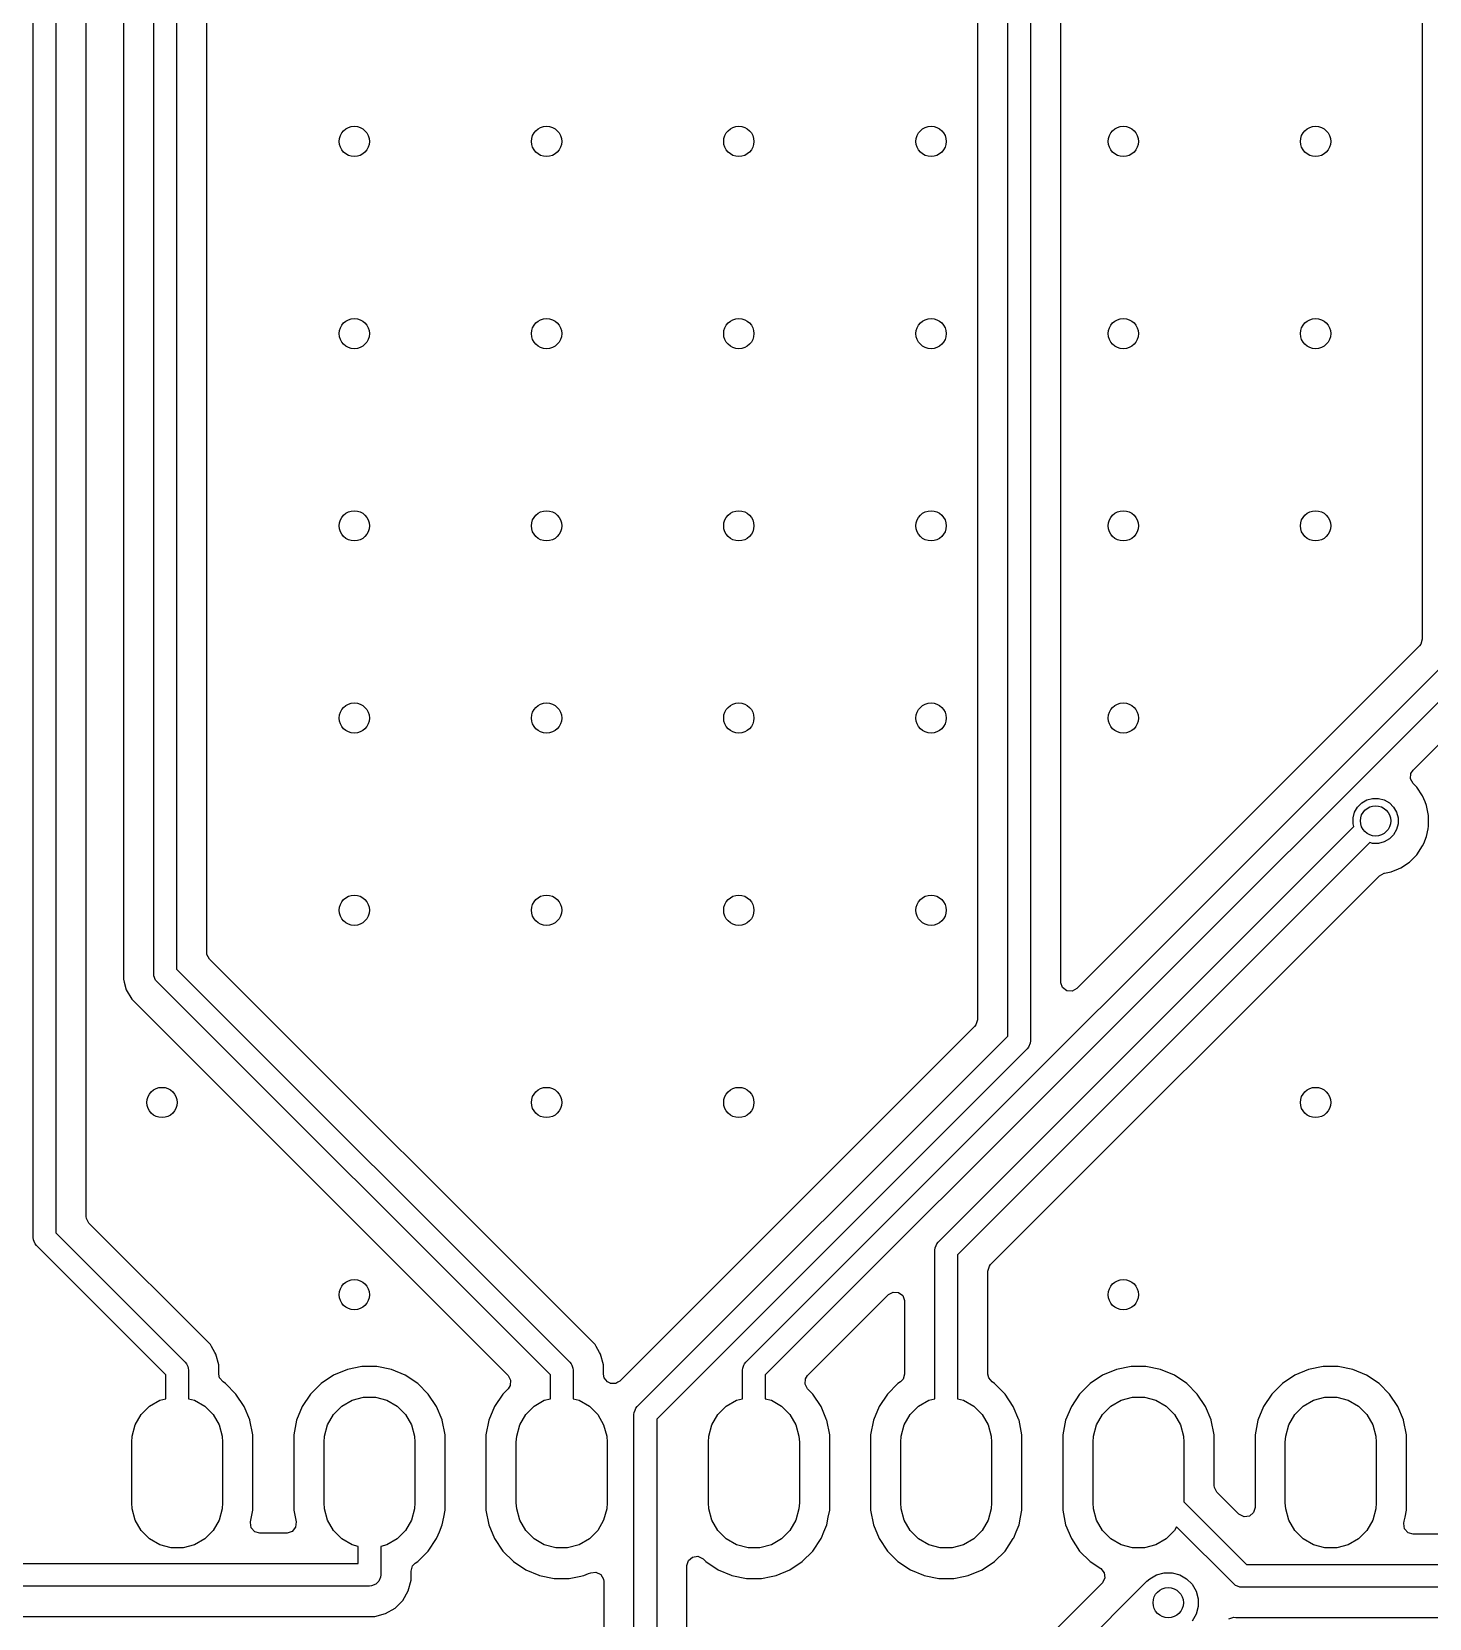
# Model space of a CAD drawing. Extents: x 2.6 to 14.2, y -9.4 to -3.8.
# Drawn here: x 3.315 to 4.042, y -8.399 to -7.573 of the extents above; entities that cross this region are included whole.
import ezdxf

# ---------------------------------------------------------------- set-up
doc = ezdxf.new("R2010")
doc.units = 0
doc.header["$MEASUREMENT"] = 0
doc.layers.add('BLACK', color=7, linetype='CONTINUOUS')

msp = doc.modelspace()

# ---------------------------------------------------------------- linework, layer by layer
at = {"layer": 'BLACK', "linetype": 'CONTINUOUS'}
for p, q in [((3.3162, -8.20085), (3.3162, -6.98)), ((3.32802, -6.98), (3.32802, -8.1984)), ((3.34378, -8.18985), (3.34378, -6.9976)), ((3.3789, -8.06355), (3.3789, -6.99472)), ((3.39071, -6.99472), (3.39071, -8.0611)), ((3.36313, -7.00967), (3.36313, -8.0664)), ((4.03872, -7.01562), (4.03872, -7.88956)), ((3.82308, -8.09609), (3.82308, -7.27744)), ((3.83489, -7.275), (3.83489, -8.09853)), ((3.85066, -8.06786), (3.85066, -7.31329)), ((3.80731, -7.37008), (3.80731, -8.08753)), ((3.40648, -8.05255), (3.40648, -7.53795)), ((4.03872, -7.88956), (4.03795, -7.89219)), ((3.68693, -8.26567), (4.05449, -7.89811)), ((4.03729, -7.89301), (3.85899, -8.07131)), ((4.03795, -7.89219), (4.03729, -7.89301)), ((4.06457, -7.90473), (3.69701, -8.27229)), ((4.03395, -7.95765), (4.0611, -7.9305)), ((4.03263, -7.96214), (4.03283, -7.9594)), ((4.03395, -7.96456), (4.03263, -7.96214)), ((4.03283, -7.9594), (4.03395, -7.95765)), ((4.03585, -7.96646), (4.03395, -7.96456)), ((4.00724, -7.97467), (4.00991, -7.97313)), ((4.00991, -7.97313), (4.01289, -7.97233)), ((4.01289, -7.97233), (4.01597, -7.97233)), ((4.01597, -7.97233), (4.01895, -7.97313)), ((4.01895, -7.97313), (4.02162, -7.97467)), ((4.03887, -7.97098), (4.03585, -7.96646)), ((4.03585, -7.96646), (4.03585, -7.96646)), ((4.0402, -7.97418), (4.03887, -7.97098)), ((4.03887, -7.97098), (4.03887, -7.97098)), ((4.00272, -7.9825), (4.00352, -7.97952)), ((4.00352, -7.97952), (4.00506, -7.97685)), ((4.00506, -7.97685), (4.00724, -7.97467)), ((4.02162, -7.97467), (4.0238, -7.97685)), ((4.0238, -7.97685), (4.02535, -7.97952)), ((4.02535, -7.97952), (4.02614, -7.9825)), ((4.04095, -7.97599), (4.0402, -7.97418)), ((4.04095, -7.976), (4.04095, -7.97599)), ((4.04201, -7.98132), (4.04095, -7.976)), ((4.04095, -7.976), (4.04095, -7.976)), ((4.04201, -7.98676), (4.04201, -7.98132)), ((3.78693, -8.20319), (4.00311, -7.98701)), ((4.00272, -7.98558), (4.00272, -7.9825)), ((4.00311, -7.98701), (4.00272, -7.98558)), ((4.02535, -7.98856), (4.0238, -7.99123)), ((4.02614, -7.98558), (4.02535, -7.98856)), ((4.02614, -7.9825), (4.02614, -7.98558)), ((4.04095, -7.99208), (4.04173, -7.98815)), ((4.04173, -7.98815), (4.04201, -7.98676)), ((4.01146, -7.99537), (3.79701, -8.20981)), ((4.01289, -7.99575), (4.01146, -7.99537)), ((4.01597, -7.99575), (4.01289, -7.99575)), ((4.01895, -7.99495), (4.01597, -7.99575)), ((4.02162, -7.99341), (4.01895, -7.99495)), ((4.0238, -7.99123), (4.02162, -7.99341)), ((4.03585, -8.00162), (4.03887, -7.9971)), ((4.03887, -7.9971), (4.03889, -7.99705)), ((4.03889, -7.99705), (4.03944, -7.99574)), ((4.03944, -7.99574), (4.04095, -7.99208)), ((4.0275, -8.00848), (4.03201, -8.00546)), ((4.03201, -8.00546), (4.03585, -8.00162)), ((3.81421, -8.21491), (4.01655, -8.01258)), ((4.01655, -8.01258), (4.01896, -8.01126)), ((4.01896, -8.01126), (4.01904, -8.01124)), ((4.01904, -8.01124), (4.02248, -8.01056)), ((4.02248, -8.01056), (4.02642, -8.00893)), ((4.02642, -8.00893), (4.0275, -8.00848)), ((4.0275, -8.00848), (4.0275, -8.00848)), ((4.0275, -8.00848), (4.0275, -8.00848)), ((3.40659, -8.05359), (3.40648, -8.05255)), ((3.40791, -8.056), (3.40659, -8.05359)), ((3.37902, -8.0647), (3.3789, -8.06355)), ((3.39071, -8.0611), (3.59528, -8.26567)), ((3.60845, -8.25654), (3.40791, -8.056)), ((3.36313, -8.0664), (3.36355, -8.06795)), ((3.36355, -8.06795), (3.36461, -8.07191)), ((3.36461, -8.07191), (3.36461, -8.07191)), ((3.36461, -8.07191), (3.36746, -8.07685)), ((3.3799, -8.06683), (3.37902, -8.0647)), ((3.38063, -8.06772), (3.3799, -8.06683)), ((3.5852, -8.27229), (3.38063, -8.06772)), ((3.85067, -8.06821), (3.85066, -8.06786)), ((3.85163, -8.07078), (3.85067, -8.06821)), ((3.85383, -8.07243), (3.85163, -8.07078)), ((3.85658, -8.07263), (3.85383, -8.07243)), ((3.85899, -8.07131), (3.85658, -8.07263)), ((3.36746, -8.07685), (3.36746, -8.07685)), ((3.36746, -8.07685), (3.56321, -8.2726)), ((3.80731, -8.08753), (3.80654, -8.09017)), ((3.80588, -8.09098), (3.6214, -8.27546)), ((3.63043, -8.28873), (3.82308, -8.09609)), ((3.80654, -8.09017), (3.80588, -8.09098)), ((3.83316, -8.10271), (3.64052, -8.29535)), ((3.83389, -8.10181), (3.83316, -8.10271)), ((3.83478, -8.09968), (3.83389, -8.10181)), ((3.83489, -8.09853), (3.83478, -8.09968)), ((3.3439, -8.19089), (3.34378, -8.18985)), ((3.34521, -8.1933), (3.3439, -8.19089)), ((3.40845, -8.25654), (3.34521, -8.1933)), ((3.31632, -8.202), (3.3162, -8.20085)), ((3.31667, -8.20285), (3.31632, -8.202)), ((3.3172, -8.20413), (3.31667, -8.20285)), ((3.31793, -8.20503), (3.3172, -8.20413)), ((3.32802, -8.1984), (3.39528, -8.26567)), ((3.78581, -8.20503), (3.7862, -8.20409)), ((3.7862, -8.20409), (3.78693, -8.20319)), ((3.3852, -8.27229), (3.31793, -8.20503)), ((3.7852, -8.20737), (3.78531, -8.20621)), ((3.7852, -8.28465), (3.7852, -8.20737)), ((3.78531, -8.20621), (3.78581, -8.20503)), ((3.79701, -8.20981), (3.79701, -8.28465)), ((3.81278, -8.21837), (3.81355, -8.21573)), ((3.81278, -8.27181), (3.81278, -8.21837)), ((3.81355, -8.21573), (3.81421, -8.21491)), ((3.7611, -8.2305), (3.76351, -8.22919)), ((3.76351, -8.22919), (3.76626, -8.22938)), ((3.74223, -8.24938), (3.7611, -8.2305)), ((3.76626, -8.22938), (3.76846, -8.23103)), ((3.76846, -8.23103), (3.76942, -8.23361)), ((3.76942, -8.23361), (3.76943, -8.23396)), ((3.76943, -8.23396), (3.76943, -8.27181)), ((3.719, -8.2726), (3.74223, -8.24938)), ((3.40901, -8.25751), (3.40845, -8.25654)), ((3.40845, -8.25654), (3.40845, -8.25654)), ((3.41078, -8.26058), (3.40901, -8.25751)), ((3.4113, -8.26148), (3.41078, -8.26058)), ((3.41278, -8.26699), (3.4113, -8.26148)), ((3.60901, -8.25751), (3.60845, -8.25654)), ((3.60845, -8.25654), (3.60845, -8.25654)), ((3.61078, -8.26058), (3.60901, -8.25751)), ((3.6113, -8.26148), (3.61078, -8.26058)), ((3.61278, -8.26699), (3.6113, -8.26148)), ((3.39528, -8.26567), (3.39602, -8.26657)), ((3.39602, -8.26657), (3.39658, -8.26793)), ((3.39658, -8.26793), (3.3969, -8.26869)), ((3.3969, -8.26869), (3.39701, -8.26985)), ((3.39701, -8.26985), (3.39701, -8.28465)), ((3.41278, -8.27181), (3.41278, -8.26699)), ((3.41278, -8.26699), (3.41278, -8.26699)), ((3.47962, -8.26944), (3.47245, -8.27241)), ((3.48723, -8.26793), (3.47962, -8.26944)), ((3.47962, -8.26944), (3.47962, -8.26944)), ((3.49499, -8.26793), (3.48723, -8.26793)), ((3.48723, -8.26793), (3.48723, -8.26793)), ((3.5026, -8.26944), (3.49499, -8.26793)), ((3.49499, -8.26793), (3.49499, -8.26793)), ((3.50976, -8.27241), (3.5026, -8.26944)), ((3.5026, -8.26944), (3.5026, -8.26944)), ((3.59528, -8.26567), (3.59602, -8.26657)), ((3.59602, -8.26657), (3.59632, -8.26729)), ((3.59632, -8.26729), (3.5969, -8.26869)), ((3.5969, -8.26869), (3.59701, -8.26985)), ((3.59701, -8.26985), (3.59701, -8.28465)), ((3.61278, -8.27181), (3.61278, -8.26699)), ((3.61278, -8.26699), (3.61278, -8.26699)), ((3.6852, -8.26985), (3.68531, -8.26869)), ((3.6852, -8.28465), (3.6852, -8.26985)), ((3.68531, -8.26869), (3.68589, -8.26729)), ((3.68589, -8.26729), (3.6862, -8.26657)), ((3.6862, -8.26657), (3.68693, -8.26567)), ((3.87962, -8.26944), (3.87245, -8.27241)), ((3.88723, -8.26793), (3.87962, -8.26944)), ((3.87962, -8.26944), (3.87962, -8.26944)), ((3.89499, -8.26793), (3.88723, -8.26793)), ((3.88723, -8.26793), (3.88723, -8.26793)), ((3.9026, -8.26944), (3.89499, -8.26793)), ((3.89499, -8.26793), (3.89499, -8.26793)), ((3.90976, -8.27241), (3.9026, -8.26944)), ((3.9026, -8.26944), (3.9026, -8.26944)), ((3.97962, -8.26944), (3.97245, -8.27241)), ((3.98723, -8.26793), (3.97962, -8.26944)), ((3.97962, -8.26944), (3.97962, -8.26944)), ((3.99499, -8.26793), (3.98723, -8.26793)), ((3.98723, -8.26793), (3.98723, -8.26793)), ((4.0026, -8.26944), (3.99499, -8.26793)), ((3.99499, -8.26793), (3.99499, -8.26793)), ((4.00976, -8.27241), (4.0026, -8.26944)), ((4.0026, -8.26944), (4.0026, -8.26944)), ((3.3852, -8.28465), (3.3852, -8.27229)), ((3.41319, -8.27376), (3.41278, -8.27181)), ((3.41495, -8.27587), (3.41319, -8.27376)), ((3.41622, -8.27672), (3.41495, -8.27587)), ((3.4217, -8.28221), (3.41622, -8.27672)), ((3.41622, -8.27672), (3.41622, -8.27672)), ((3.466, -8.27672), (3.46051, -8.28221)), ((3.47245, -8.27241), (3.466, -8.27672)), ((3.466, -8.27672), (3.466, -8.27672)), ((3.47245, -8.27241), (3.47245, -8.27241)), ((3.51622, -8.27672), (3.50976, -8.27241)), ((3.50976, -8.27241), (3.50976, -8.27241)), ((3.5217, -8.28221), (3.51622, -8.27672)), ((3.51622, -8.27672), (3.51622, -8.27672)), ((3.56321, -8.2726), (3.56453, -8.27502)), ((3.56433, -8.27776), (3.56321, -8.27951)), ((3.56453, -8.27502), (3.56433, -8.27776)), ((3.5852, -8.28465), (3.5852, -8.27229)), ((3.61319, -8.27376), (3.61278, -8.27181)), ((3.61495, -8.27587), (3.61319, -8.27376)), ((3.61524, -8.27607), (3.61495, -8.27587)), ((3.61625, -8.27658), (3.61524, -8.27607)), ((3.61633, -8.27659), (3.61625, -8.27658)), ((3.61649, -8.27667), (3.61633, -8.27659)), ((3.61774, -8.27669), (3.61649, -8.27667)), ((3.61899, -8.27678), (3.61774, -8.27669)), ((3.61911, -8.27671), (3.61899, -8.27678)), ((3.61924, -8.27672), (3.61911, -8.27671)), ((3.62031, -8.27606), (3.61924, -8.27672)), ((3.6214, -8.27546), (3.62031, -8.27606)), ((3.69701, -8.27229), (3.69701, -8.28465)), ((3.71768, -8.27709), (3.71788, -8.27435)), ((3.719, -8.27951), (3.71768, -8.27709)), ((3.71788, -8.27435), (3.719, -8.2726)), ((3.766, -8.27672), (3.76051, -8.28221)), ((3.76726, -8.27587), (3.766, -8.27672)), ((3.766, -8.27672), (3.766, -8.27672)), ((3.76866, -8.27445), (3.76726, -8.27587)), ((3.76943, -8.27181), (3.76866, -8.27445)), ((3.81319, -8.27376), (3.81278, -8.27181)), ((3.81495, -8.27587), (3.81319, -8.27376)), ((3.81622, -8.27672), (3.81495, -8.27587)), ((3.8217, -8.28221), (3.81622, -8.27672)), ((3.81622, -8.27672), (3.81622, -8.27672)), ((3.866, -8.27672), (3.86051, -8.28221)), ((3.87245, -8.27241), (3.866, -8.27672)), ((3.866, -8.27672), (3.866, -8.27672)), ((3.87245, -8.27241), (3.87245, -8.27241)), ((3.91622, -8.27672), (3.90976, -8.27241)), ((3.90976, -8.27241), (3.90976, -8.27241)), ((3.9217, -8.28221), (3.91622, -8.27672)), ((3.91622, -8.27672), (3.91622, -8.27672)), ((3.966, -8.27672), (3.96051, -8.28221)), ((3.97245, -8.27241), (3.966, -8.27672)), ((3.966, -8.27672), (3.966, -8.27672)), ((3.97245, -8.27241), (3.97245, -8.27241)), ((4.01622, -8.27672), (4.00976, -8.27241)), ((4.00976, -8.27241), (4.00976, -8.27241)), ((4.0217, -8.28221), (4.01622, -8.27672)), ((4.01622, -8.27672), (4.01622, -8.27672)), ((3.37673, -8.28857), (3.38207, -8.28549)), ((3.38207, -8.28549), (3.3852, -8.28465)), ((3.39701, -8.28465), (3.40015, -8.28549)), ((3.40015, -8.28549), (3.40549, -8.28857)), ((3.42601, -8.28866), (3.4217, -8.28221)), ((3.4217, -8.28221), (3.4217, -8.28221)), ((3.46051, -8.28221), (3.4562, -8.28866)), ((3.46051, -8.28221), (3.46051, -8.28221)), ((3.47673, -8.28857), (3.48207, -8.28549)), ((3.48207, -8.28549), (3.48802, -8.28389)), ((3.48802, -8.28389), (3.49419, -8.28389)), ((3.49419, -8.28389), (3.50015, -8.28549)), ((3.50015, -8.28549), (3.50549, -8.28857)), ((3.52601, -8.28866), (3.5217, -8.28221)), ((3.5217, -8.28221), (3.5217, -8.28221)), ((3.56051, -8.28221), (3.5562, -8.28866)), ((3.56321, -8.27951), (3.56051, -8.28221)), ((3.57673, -8.28857), (3.58207, -8.28549)), ((3.58207, -8.28549), (3.5852, -8.28465)), ((3.59701, -8.28465), (3.60015, -8.28549)), ((3.60015, -8.28549), (3.60549, -8.28857)), ((3.67673, -8.28857), (3.68207, -8.28549)), ((3.68207, -8.28549), (3.6852, -8.28465)), ((3.69701, -8.28465), (3.70015, -8.28549)), ((3.70015, -8.28549), (3.70549, -8.28857)), ((3.7217, -8.28221), (3.719, -8.27951)), ((3.72601, -8.28866), (3.7217, -8.28221)), ((3.7217, -8.28221), (3.7217, -8.28221)), ((3.76051, -8.28221), (3.7562, -8.28866)), ((3.76051, -8.28221), (3.76051, -8.28221)), ((3.77673, -8.28857), (3.78207, -8.28549)), ((3.78207, -8.28549), (3.7852, -8.28465)), ((3.79701, -8.28465), (3.80015, -8.28549)), ((3.80015, -8.28549), (3.80549, -8.28857)), ((3.82601, -8.28866), (3.8217, -8.28221)), ((3.8217, -8.28221), (3.8217, -8.28221)), ((3.86051, -8.28221), (3.8562, -8.28866)), ((3.86051, -8.28221), (3.86051, -8.28221)), ((3.87673, -8.28857), (3.88207, -8.28549)), ((3.88207, -8.28549), (3.88802, -8.28389)), ((3.88802, -8.28389), (3.89419, -8.28389)), ((3.89419, -8.28389), (3.90015, -8.28549)), ((3.90015, -8.28549), (3.90549, -8.28857)), ((3.92601, -8.28866), (3.9217, -8.28221)), ((3.9217, -8.28221), (3.9217, -8.28221)), ((3.96051, -8.28221), (3.9562, -8.28866)), ((3.96051, -8.28221), (3.96051, -8.28221)), ((3.97673, -8.28857), (3.98207, -8.28549)), ((3.98207, -8.28549), (3.98802, -8.28389)), ((3.98802, -8.28389), (3.99419, -8.28389)), ((3.99419, -8.28389), (4.00015, -8.28549)), ((4.00015, -8.28549), (4.00549, -8.28857)), ((4.02601, -8.28866), (4.0217, -8.28221)), ((4.0217, -8.28221), (4.0217, -8.28221)), ((3.36928, -8.29828), (3.37237, -8.29293)), ((3.37237, -8.29293), (3.37673, -8.28857)), ((3.40549, -8.28857), (3.40985, -8.29293)), ((3.40985, -8.29293), (3.41293, -8.29828)), ((3.42889, -8.29561), (3.42601, -8.28866)), ((3.42601, -8.28866), (3.42601, -8.28866)), ((3.4562, -8.28866), (3.45323, -8.29583)), ((3.4562, -8.28866), (3.4562, -8.28866)), ((3.46928, -8.29828), (3.47237, -8.29293)), ((3.47237, -8.29293), (3.47673, -8.28857)), ((3.50549, -8.28857), (3.50985, -8.29293)), ((3.50985, -8.29293), (3.51293, -8.29828)), ((3.52889, -8.29561), (3.52601, -8.28866)), ((3.52601, -8.28866), (3.52601, -8.28866)), ((3.5562, -8.28866), (3.55323, -8.29583)), ((3.5562, -8.28866), (3.5562, -8.28866)), ((3.56928, -8.29828), (3.57237, -8.29293)), ((3.57237, -8.29293), (3.57673, -8.28857)), ((3.60549, -8.28857), (3.60985, -8.29293)), ((3.60985, -8.29293), (3.61293, -8.29828)), ((3.6287, -8.29291), (3.62882, -8.29175)), ((3.6287, -8.9239), (3.6287, -8.29291)), ((3.62882, -8.29175), (3.62932, -8.29055)), ((3.62932, -8.29055), (3.6297, -8.28962)), ((3.6297, -8.28962), (3.63043, -8.28873)), ((3.66928, -8.29828), (3.67237, -8.29293)), ((3.67237, -8.29293), (3.67673, -8.28857)), ((3.70549, -8.28857), (3.70985, -8.29293)), ((3.70985, -8.29293), (3.71293, -8.29828)), ((3.72889, -8.29561), (3.72601, -8.28866)), ((3.72601, -8.28866), (3.72601, -8.28866)), ((3.7562, -8.28866), (3.75323, -8.29583)), ((3.7562, -8.28866), (3.7562, -8.28866)), ((3.76928, -8.29828), (3.77237, -8.29293)), ((3.77237, -8.29293), (3.77673, -8.28857)), ((3.80549, -8.28857), (3.80985, -8.29293)), ((3.80985, -8.29293), (3.81293, -8.29828)), ((3.82889, -8.29561), (3.82601, -8.28866)), ((3.82601, -8.28866), (3.82601, -8.28866)), ((3.8562, -8.28866), (3.85323, -8.29583)), ((3.8562, -8.28866), (3.8562, -8.28866)), ((3.86928, -8.29828), (3.87237, -8.29293)), ((3.87237, -8.29293), (3.87673, -8.28857)), ((3.90549, -8.28857), (3.90985, -8.29293)), ((3.90985, -8.29293), (3.91293, -8.29828)), ((3.92889, -8.29561), (3.92601, -8.28866)), ((3.92601, -8.28866), (3.92601, -8.28866)), ((3.9562, -8.28866), (3.95323, -8.29583)), ((3.9562, -8.28866), (3.9562, -8.28866)), ((3.96928, -8.29828), (3.97237, -8.29293)), ((3.97237, -8.29293), (3.97673, -8.28857)), ((4.00549, -8.28857), (4.00985, -8.29293)), ((4.00985, -8.29293), (4.01293, -8.29828)), ((4.02889, -8.29561), (4.02601, -8.28866)), ((4.02601, -8.28866), (4.02601, -8.28866)), ((3.36769, -8.30423), (3.36928, -8.29828)), ((3.41293, -8.29828), (3.41453, -8.30423)), ((3.42898, -8.29583), (3.42889, -8.29561)), ((3.4305, -8.30344), (3.42898, -8.29583)), ((3.42898, -8.29583), (3.42898, -8.29583)), ((3.42898, -8.29583), (3.42898, -8.29583)), ((3.4305, -8.34269), (3.4305, -8.30344)), ((3.45323, -8.29583), (3.45172, -8.30344)), ((3.45172, -8.30344), (3.45172, -8.34269)), ((3.45323, -8.29583), (3.45323, -8.29583)), ((3.46769, -8.30423), (3.46928, -8.29828)), ((3.51293, -8.29828), (3.51453, -8.30423)), ((3.52898, -8.29583), (3.52889, -8.29561)), ((3.5305, -8.30344), (3.52898, -8.29583)), ((3.52898, -8.29583), (3.52898, -8.29583)), ((3.52898, -8.29583), (3.52898, -8.29583)), ((3.5305, -8.34269), (3.5305, -8.30344)), ((3.55323, -8.29583), (3.55172, -8.30344)), ((3.55172, -8.30344), (3.55172, -8.30344)), ((3.55172, -8.30344), (3.55172, -8.34269)), ((3.55323, -8.29583), (3.55323, -8.29583)), ((3.56769, -8.30423), (3.56928, -8.29828)), ((3.61293, -8.29828), (3.61453, -8.30423)), ((3.64052, -8.29535), (3.64052, -8.92634)), ((3.66769, -8.30423), (3.66928, -8.29828)), ((3.71293, -8.29828), (3.71453, -8.30423)), ((3.72898, -8.29583), (3.72889, -8.29561)), ((3.7305, -8.30344), (3.72898, -8.29583)), ((3.72898, -8.29583), (3.72898, -8.29583)), ((3.72898, -8.29583), (3.72898, -8.29583)), ((3.7305, -8.34269), (3.7305, -8.30344)), ((3.75323, -8.29583), (3.75172, -8.30344)), ((3.75172, -8.30344), (3.75172, -8.30344)), ((3.75172, -8.30344), (3.75172, -8.34269)), ((3.75323, -8.29583), (3.75323, -8.29583)), ((3.76769, -8.30423), (3.76928, -8.29828)), ((3.81293, -8.29828), (3.81453, -8.30423)), ((3.82898, -8.29583), (3.82889, -8.29561)), ((3.8305, -8.30344), (3.82898, -8.29583)), ((3.82898, -8.29583), (3.82898, -8.29583)), ((3.82898, -8.29583), (3.82898, -8.29583)), ((3.8305, -8.34269), (3.8305, -8.30344)), ((3.85323, -8.29583), (3.85172, -8.30344)), ((3.85172, -8.30344), (3.85172, -8.30344)), ((3.85172, -8.30344), (3.85172, -8.34269)), ((3.85323, -8.29583), (3.85323, -8.29583)), ((3.86769, -8.30423), (3.86928, -8.29828)), ((3.91293, -8.29828), (3.91453, -8.30423)), ((3.92898, -8.29583), (3.92889, -8.29561)), ((3.9305, -8.30344), (3.92898, -8.29583)), ((3.92898, -8.29583), (3.92898, -8.29583)), ((3.92898, -8.29583), (3.92898, -8.29583)), ((3.9305, -8.32978), (3.9305, -8.30344)), ((3.95323, -8.29583), (3.95172, -8.30344)), ((3.95172, -8.30344), (3.95172, -8.34124)), ((3.95323, -8.29583), (3.95323, -8.29583)), ((3.96769, -8.30423), (3.96928, -8.29828)), ((4.01293, -8.29828), (4.01453, -8.30423)), ((4.02898, -8.29583), (4.02889, -8.29561)), ((4.0305, -8.30344), (4.02898, -8.29583)), ((4.02898, -8.29583), (4.02898, -8.29583)), ((4.02898, -8.29583), (4.02898, -8.29583)), ((4.0305, -8.34269), (4.0305, -8.30344)), ((3.36748, -8.30731), (3.36769, -8.30423)), ((3.36748, -8.33881), (3.36748, -8.30731)), ((3.41453, -8.30423), (3.41473, -8.30731)), ((3.41473, -8.30731), (3.41473, -8.33881)), ((3.46748, -8.30731), (3.46769, -8.30423)), ((3.46748, -8.33881), (3.46748, -8.30731)), ((3.51453, -8.30423), (3.51473, -8.30731)), ((3.51473, -8.30731), (3.51473, -8.33881)), ((3.56748, -8.30731), (3.56769, -8.30423)), ((3.56748, -8.33881), (3.56748, -8.30731)), ((3.61453, -8.30423), (3.61473, -8.30731)), ((3.61473, -8.30731), (3.61473, -8.33881)), ((3.66748, -8.30731), (3.66769, -8.30423)), ((3.66748, -8.33881), (3.66748, -8.30731)), ((3.71453, -8.30423), (3.71473, -8.30731)), ((3.71473, -8.30731), (3.71473, -8.33881)), ((3.76748, -8.30731), (3.76769, -8.30423)), ((3.76748, -8.33881), (3.76748, -8.30731)), ((3.81453, -8.30423), (3.81473, -8.30731)), ((3.81473, -8.30731), (3.81473, -8.33881)), ((3.86748, -8.30731), (3.86769, -8.30423)), ((3.86748, -8.33881), (3.86748, -8.30731)), ((3.91453, -8.30423), (3.91473, -8.30731)), ((3.91473, -8.30731), (3.91473, -8.33833)), ((3.96748, -8.30731), (3.96769, -8.30423)), ((3.96748, -8.33881), (3.96748, -8.30731)), ((4.01453, -8.30423), (4.01473, -8.30731)), ((4.01473, -8.30731), (4.01473, -8.33881)), ((3.93061, -8.33082), (3.9305, -8.32978)), ((3.93193, -8.33323), (3.93061, -8.33082)), ((3.94338, -8.34469), (3.93193, -8.33323)), ((3.36769, -8.34189), (3.36748, -8.33881)), ((3.36928, -8.34785), (3.36769, -8.34189)), ((3.41453, -8.34189), (3.41293, -8.34785)), ((3.41473, -8.33881), (3.41453, -8.34189)), ((3.42929, -8.34877), (3.4305, -8.34269)), ((3.4305, -8.34269), (3.4305, -8.34269)), ((3.45172, -8.34269), (3.45293, -8.34877)), ((3.46769, -8.34189), (3.46748, -8.33881)), ((3.46928, -8.34785), (3.46769, -8.34189)), ((3.51453, -8.34189), (3.51293, -8.34785)), ((3.51473, -8.33881), (3.51453, -8.34189)), ((3.52979, -8.34626), (3.5305, -8.34269)), ((3.55172, -8.34269), (3.55172, -8.34269)), ((3.55172, -8.34269), (3.55172, -8.34269)), ((3.55172, -8.34269), (3.55323, -8.3503)), ((3.56769, -8.34189), (3.56748, -8.33881)), ((3.56928, -8.34785), (3.56769, -8.34189)), ((3.61453, -8.34189), (3.61293, -8.34785)), ((3.61473, -8.33881), (3.61453, -8.34189)), ((3.66769, -8.34189), (3.66748, -8.33881)), ((3.66928, -8.34785), (3.66769, -8.34189)), ((3.71453, -8.34189), (3.71293, -8.34785)), ((3.71473, -8.33881), (3.71453, -8.34189)), ((3.72979, -8.34626), (3.7305, -8.34269)), ((3.75172, -8.34269), (3.75172, -8.34269)), ((3.75172, -8.34269), (3.75172, -8.34269)), ((3.75172, -8.34269), (3.75323, -8.3503)), ((3.76769, -8.34189), (3.76748, -8.33881)), ((3.76928, -8.34785), (3.76769, -8.34189)), ((3.81453, -8.34189), (3.81293, -8.34785)), ((3.81473, -8.33881), (3.81453, -8.34189)), ((3.82979, -8.34626), (3.8305, -8.34269)), ((3.85172, -8.34269), (3.85172, -8.34269)), ((3.85172, -8.34269), (3.85172, -8.34269)), ((3.85172, -8.34269), (3.85323, -8.3503)), ((3.86769, -8.34189), (3.86748, -8.33881)), ((3.86928, -8.34785), (3.86769, -8.34189)), ((3.91473, -8.33833), (3.94734, -8.37095)), ((3.94364, -8.34493), (3.94338, -8.34469)), ((3.95094, -8.34388), (3.94886, -8.34568)), ((3.95172, -8.34124), (3.95094, -8.34388)), ((3.96769, -8.34189), (3.96748, -8.33881)), ((3.96928, -8.34785), (3.96769, -8.34189)), ((4.01453, -8.34189), (4.01293, -8.34785)), ((4.01473, -8.33881), (4.01453, -8.34189)), ((4.02979, -8.34626), (4.0305, -8.34269)), ((3.37237, -8.35319), (3.36928, -8.34785)), ((3.41293, -8.34785), (3.40985, -8.35319)), ((3.42924, -8.34903), (3.42929, -8.34877)), ((3.42963, -8.35175), (3.42924, -8.34903)), ((3.43144, -8.35383), (3.42963, -8.35175)), ((3.45268, -8.35151), (3.45099, -8.35368)), ((3.45293, -8.34877), (3.45268, -8.35151)), ((3.47237, -8.35319), (3.46928, -8.34785)), ((3.51293, -8.34785), (3.50985, -8.35319)), ((3.52752, -8.35384), (3.52898, -8.3503)), ((3.52898, -8.3503), (3.52979, -8.34626)), ((3.55323, -8.3503), (3.55323, -8.3503)), ((3.55323, -8.3503), (3.5562, -8.35747)), ((3.57237, -8.35319), (3.56928, -8.34785)), ((3.61293, -8.34785), (3.60985, -8.35319)), ((3.67237, -8.35319), (3.66928, -8.34785)), ((3.71293, -8.34785), (3.70985, -8.35319)), ((3.72752, -8.35384), (3.72898, -8.3503)), ((3.72898, -8.3503), (3.72979, -8.34626)), ((3.75323, -8.3503), (3.75323, -8.3503)), ((3.75323, -8.3503), (3.7562, -8.35747)), ((3.77237, -8.35319), (3.76928, -8.34785)), ((3.81293, -8.34785), (3.80985, -8.35319)), ((3.82752, -8.35384), (3.82898, -8.3503)), ((3.82898, -8.3503), (3.82979, -8.34626)), ((3.85323, -8.3503), (3.85323, -8.3503)), ((3.85323, -8.3503), (3.8562, -8.35747)), ((3.87237, -8.35319), (3.86928, -8.34785)), ((3.91096, -8.35127), (3.90985, -8.35319)), ((3.94072, -8.38103), (3.91096, -8.35127)), ((3.94614, -8.34607), (3.94364, -8.34493)), ((3.94886, -8.34568), (3.94614, -8.34607)), ((3.97237, -8.35319), (3.96928, -8.34785)), ((4.01293, -8.34785), (4.00985, -8.35319)), ((4.02913, -8.3496), (4.02917, -8.34935)), ((4.02952, -8.35233), (4.02913, -8.3496)), ((4.02917, -8.34935), (4.02937, -8.34836)), ((4.02937, -8.34836), (4.02979, -8.34626)), ((4.03132, -8.35441), (4.02952, -8.35233)), ((3.37673, -8.35755), (3.37237, -8.35319)), ((3.38207, -8.36063), (3.37673, -8.35755)), ((3.38802, -8.36223), (3.38207, -8.36063)), ((3.40015, -8.36063), (3.39419, -8.36223)), ((3.40549, -8.35755), (3.40015, -8.36063)), ((3.40985, -8.35319), (3.40549, -8.35755)), ((3.43407, -8.35461), (3.43144, -8.35383)), ((3.44814, -8.35461), (3.43407, -8.35461)), ((3.4484, -8.3546), (3.44814, -8.35461)), ((3.45099, -8.35368), (3.4484, -8.3546)), ((3.47673, -8.35755), (3.47237, -8.35319)), ((3.48207, -8.36063), (3.47673, -8.35755)), ((3.4852, -8.36147), (3.48207, -8.36063)), ((3.50015, -8.36063), (3.49701, -8.36147)), ((3.50549, -8.35755), (3.50015, -8.36063)), ((3.50985, -8.35319), (3.50549, -8.35755)), ((3.5217, -8.36392), (3.52601, -8.35747)), ((3.52601, -8.35747), (3.5262, -8.35702)), ((3.5262, -8.35702), (3.52752, -8.35384)), ((3.5562, -8.35747), (3.5562, -8.35747)), ((3.5562, -8.35747), (3.56051, -8.36392)), ((3.57673, -8.35755), (3.57237, -8.35319)), ((3.58207, -8.36063), (3.57673, -8.35755)), ((3.58802, -8.36223), (3.58207, -8.36063)), ((3.60015, -8.36063), (3.59419, -8.36223)), ((3.60549, -8.35755), (3.60015, -8.36063)), ((3.60985, -8.35319), (3.60549, -8.35755)), ((3.67673, -8.35755), (3.67237, -8.35319)), ((3.68207, -8.36063), (3.67673, -8.35755)), ((3.68802, -8.36223), (3.68207, -8.36063)), ((3.70015, -8.36063), (3.69419, -8.36223)), ((3.70549, -8.35755), (3.70015, -8.36063)), ((3.70985, -8.35319), (3.70549, -8.35755)), ((3.7217, -8.36392), (3.72601, -8.35747)), ((3.72601, -8.35747), (3.7262, -8.35702)), ((3.7262, -8.35702), (3.72752, -8.35384)), ((3.7562, -8.35747), (3.7562, -8.35747)), ((3.7562, -8.35747), (3.76051, -8.36392)), ((3.77673, -8.35755), (3.77237, -8.35319)), ((3.78207, -8.36063), (3.77673, -8.35755)), ((3.78802, -8.36223), (3.78207, -8.36063)), ((3.80015, -8.36063), (3.79419, -8.36223)), ((3.80549, -8.35755), (3.80015, -8.36063)), ((3.80985, -8.35319), (3.80549, -8.35755)), ((3.8217, -8.36392), (3.82601, -8.35747)), ((3.82601, -8.35747), (3.8262, -8.35702)), ((3.8262, -8.35702), (3.82752, -8.35384)), ((3.8562, -8.35747), (3.8562, -8.35747)), ((3.8562, -8.35747), (3.86051, -8.36392)), ((3.87673, -8.35755), (3.87237, -8.35319)), ((3.88207, -8.36063), (3.87673, -8.35755)), ((3.88802, -8.36223), (3.88207, -8.36063)), ((3.90015, -8.36063), (3.89419, -8.36223)), ((3.90549, -8.35755), (3.90015, -8.36063)), ((3.90985, -8.35319), (3.90549, -8.35755)), ((3.97673, -8.35755), (3.97237, -8.35319)), ((3.98207, -8.36063), (3.97673, -8.35755)), ((3.98802, -8.36223), (3.98207, -8.36063)), ((4.00015, -8.36063), (3.99419, -8.36223)), ((4.00549, -8.35755), (4.00015, -8.36063)), ((4.00985, -8.35319), (4.00549, -8.35755)), ((4.03396, -8.35518), (4.03132, -8.35441)), ((4.04825, -8.35518), (4.03396, -8.35518)), ((3.39419, -8.36223), (3.38802, -8.36223)), ((3.4852, -8.37037), (3.4852, -8.36147)), ((3.49701, -8.36147), (3.49701, -8.37628)), ((3.51495, -8.37025), (3.51622, -8.36941)), ((3.51622, -8.36941), (3.5217, -8.36392)), ((3.56051, -8.36392), (3.56051, -8.36392)), ((3.56051, -8.36392), (3.566, -8.36941)), ((3.566, -8.36941), (3.566, -8.36941)), ((3.566, -8.36941), (3.57245, -8.37372)), ((3.59419, -8.36223), (3.58802, -8.36223)), ((3.65628, -8.37148), (3.65706, -8.36884)), ((3.65706, -8.36884), (3.65914, -8.36704)), ((3.65914, -8.36704), (3.66186, -8.36665)), ((3.66186, -8.36665), (3.66436, -8.36779)), ((3.66436, -8.36779), (3.66462, -8.36803)), ((3.66462, -8.36803), (3.666, -8.36941)), ((3.666, -8.36941), (3.666, -8.36941)), ((3.666, -8.36941), (3.67245, -8.37372)), ((3.69419, -8.36223), (3.68802, -8.36223)), ((3.70976, -8.37372), (3.71622, -8.36941)), ((3.71622, -8.36941), (3.7217, -8.36392)), ((3.76051, -8.36392), (3.76051, -8.36392)), ((3.76051, -8.36392), (3.766, -8.36941)), ((3.766, -8.36941), (3.766, -8.36941)), ((3.766, -8.36941), (3.77245, -8.37372)), ((3.79419, -8.36223), (3.78802, -8.36223)), ((3.80976, -8.37372), (3.81622, -8.36941)), ((3.81622, -8.36941), (3.8217, -8.36392)), ((3.86051, -8.36392), (3.86051, -8.36392)), ((3.86051, -8.36392), (3.866, -8.36941)), ((3.866, -8.36941), (3.866, -8.36941)), ((3.866, -8.36941), (3.87147, -8.37307)), ((3.89419, -8.36223), (3.88802, -8.36223)), ((3.99419, -8.36223), (3.98802, -8.36223)), ((3.27634, -8.37037), (3.4852, -8.37037)), ((3.4969, -8.37743), (3.49602, -8.37956)), ((3.49701, -8.37628), (3.4969, -8.37743)), ((3.4969, -8.37743), (3.4969, -8.37743)), ((3.51278, -8.37431), (3.51355, -8.37167)), ((3.51278, -8.37913), (3.51278, -8.37431)), ((3.51355, -8.37167), (3.51495, -8.37025)), ((3.57245, -8.37372), (3.57245, -8.37372)), ((3.57245, -8.37372), (3.57927, -8.37654)), ((3.57927, -8.37654), (3.57962, -8.37669)), ((3.57962, -8.37669), (3.57962, -8.37669)), ((3.57962, -8.37669), (3.57962, -8.37669)), ((3.57962, -8.37669), (3.58723, -8.3782)), ((3.59499, -8.3782), (3.60011, -8.37718)), ((3.60011, -8.37718), (3.6026, -8.37669)), ((3.6026, -8.37669), (3.60508, -8.37566)), ((3.60508, -8.37566), (3.60619, -8.3752)), ((3.60619, -8.3752), (3.60892, -8.37491)), ((3.60892, -8.37491), (3.61138, -8.37614)), ((3.61138, -8.37614), (3.61279, -8.3785)), ((3.65628, -8.86952), (3.65628, -8.37148)), ((3.67245, -8.37372), (3.67245, -8.37372)), ((3.67245, -8.37372), (3.67927, -8.37654)), ((3.67927, -8.37654), (3.67962, -8.37669)), ((3.67962, -8.37669), (3.67962, -8.37669)), ((3.67962, -8.37669), (3.67962, -8.37669)), ((3.67962, -8.37669), (3.68723, -8.3782)), ((3.69499, -8.3782), (3.70011, -8.37718)), ((3.70011, -8.37718), (3.7026, -8.37669)), ((3.7026, -8.37669), (3.70976, -8.37372)), ((3.77245, -8.37372), (3.77245, -8.37372)), ((3.77245, -8.37372), (3.77927, -8.37654)), ((3.77927, -8.37654), (3.77962, -8.37669)), ((3.77962, -8.37669), (3.77962, -8.37669)), ((3.77962, -8.37669), (3.77962, -8.37669)), ((3.77962, -8.37669), (3.78723, -8.3782)), ((3.79499, -8.3782), (3.80011, -8.37718)), ((3.80011, -8.37718), (3.8026, -8.37669)), ((3.8026, -8.37669), (3.80976, -8.37372)), ((3.87147, -8.37307), (3.87324, -8.37518)), ((3.87324, -8.37518), (3.87358, -8.37791)), ((3.89698, -8.37829), (3.90054, -8.37624)), ((3.90054, -8.37624), (3.90452, -8.37517)), ((3.90452, -8.37517), (3.90863, -8.37517)), ((3.90863, -8.37517), (3.9126, -8.37624)), ((3.9126, -8.37624), (3.91616, -8.37829)), ((3.94734, -8.37095), (4.10672, -8.37095)), ((3.49111, -8.38219), (3.27389, -8.38219)), ((3.49226, -8.38207), (3.49111, -8.38219)), ((3.49439, -8.38119), (3.49226, -8.38207)), ((3.49602, -8.37956), (3.49439, -8.38119)), ((3.50845, -8.38959), (3.5113, -8.38465)), ((3.5113, -8.38465), (3.51278, -8.37913)), ((3.58723, -8.3782), (3.58723, -8.3782)), ((3.58723, -8.3782), (3.59499, -8.3782)), ((3.61279, -8.3785), (3.61294, -8.37971)), ((3.61294, -8.37971), (3.61294, -8.91534)), ((3.68723, -8.3782), (3.68723, -8.3782)), ((3.68723, -8.3782), (3.69499, -8.3782)), ((3.78723, -8.3782), (3.78723, -8.3782)), ((3.78723, -8.3782), (3.79499, -8.3782)), ((3.80874, -8.46634), (3.89544, -8.37965)), ((3.87221, -8.38058), (3.81784, -8.43495)), ((3.87239, -8.38039), (3.87221, -8.38058)), ((3.87358, -8.37791), (3.87239, -8.38039)), ((3.89544, -8.37965), (3.89698, -8.37829)), ((3.91616, -8.37829), (3.91906, -8.3812)), ((3.91906, -8.3812), (3.92112, -8.38476)), ((3.92112, -8.38476), (3.92218, -8.38873)), ((3.94162, -8.38176), (3.94072, -8.38103)), ((3.9426, -8.38217), (3.94162, -8.38176)), ((3.94375, -8.38265), (3.9426, -8.38217)), ((3.9449, -8.38276), (3.94375, -8.38265)), ((4.10917, -8.38276), (3.9449, -8.38276)), ((3.49947, -8.39648), (3.50441, -8.39362)), ((3.50441, -8.39362), (3.50845, -8.38959)), ((3.92218, -8.39284), (3.92112, -8.39681)), ((3.92218, -8.38873), (3.92218, -8.39284)), ((3.27104, -8.39795), (3.49396, -8.39795)), ((3.49396, -8.39795), (3.49947, -8.39648)), ((3.49396, -8.39795), (3.49396, -8.39795)), ((3.92112, -8.39681), (3.91906, -8.40037)), ((3.93802, -8.39924), (3.94063, -8.39837)), ((3.94063, -8.39837), (3.94173, -8.3985)), ((3.94173, -8.3985), (3.94173, -8.39849)), ((3.94173, -8.39849), (3.94204, -8.39853)), ((3.94204, -8.39853), (3.94204, -8.39853)), ((3.94204, -8.39853), (3.94204, -8.39853)), ((3.94204, -8.39853), (4.11202, -8.39853))]:
    msp.add_line(p, q, dxfattribs=at)
at = {"layer": 'BLACK'}
for centre in [(3.48323, -7.63054), (3.58323, -7.63054), (3.68323, -7.63054), (3.78323, -7.63054), (3.88323, -7.63054), (3.98323, -7.63054), (3.48323, -7.73054), (3.58323, -7.73054), (3.68323, -7.73054), (3.78323, -7.73054), (3.88323, -7.73054), (3.98323, -7.73054), (3.48323, -7.83054), (3.58323, -7.83054), (3.68323, -7.83054), (3.78323, -7.83054), (3.88323, -7.83054), (3.98323, -7.83054), (3.48323, -7.93054), (3.58323, -7.93054), (3.68323, -7.93054), (3.78323, -7.93054), (3.88323, -7.93054), (4.01443, -7.98404), (3.48323, -8.03054), (3.58323, -8.03054), (3.68323, -8.03054), (3.78323, -8.03054), (3.38323, -8.13054), (3.58323, -8.13054), (3.68323, -8.13054), (3.98323, -8.13054), (3.48323, -8.23054), (3.88323, -8.23054), (3.90657, -8.39079)]:
    msp.add_circle(centre, 0.00787, dxfattribs=at)

doc.saveas('drawing.dxf')
